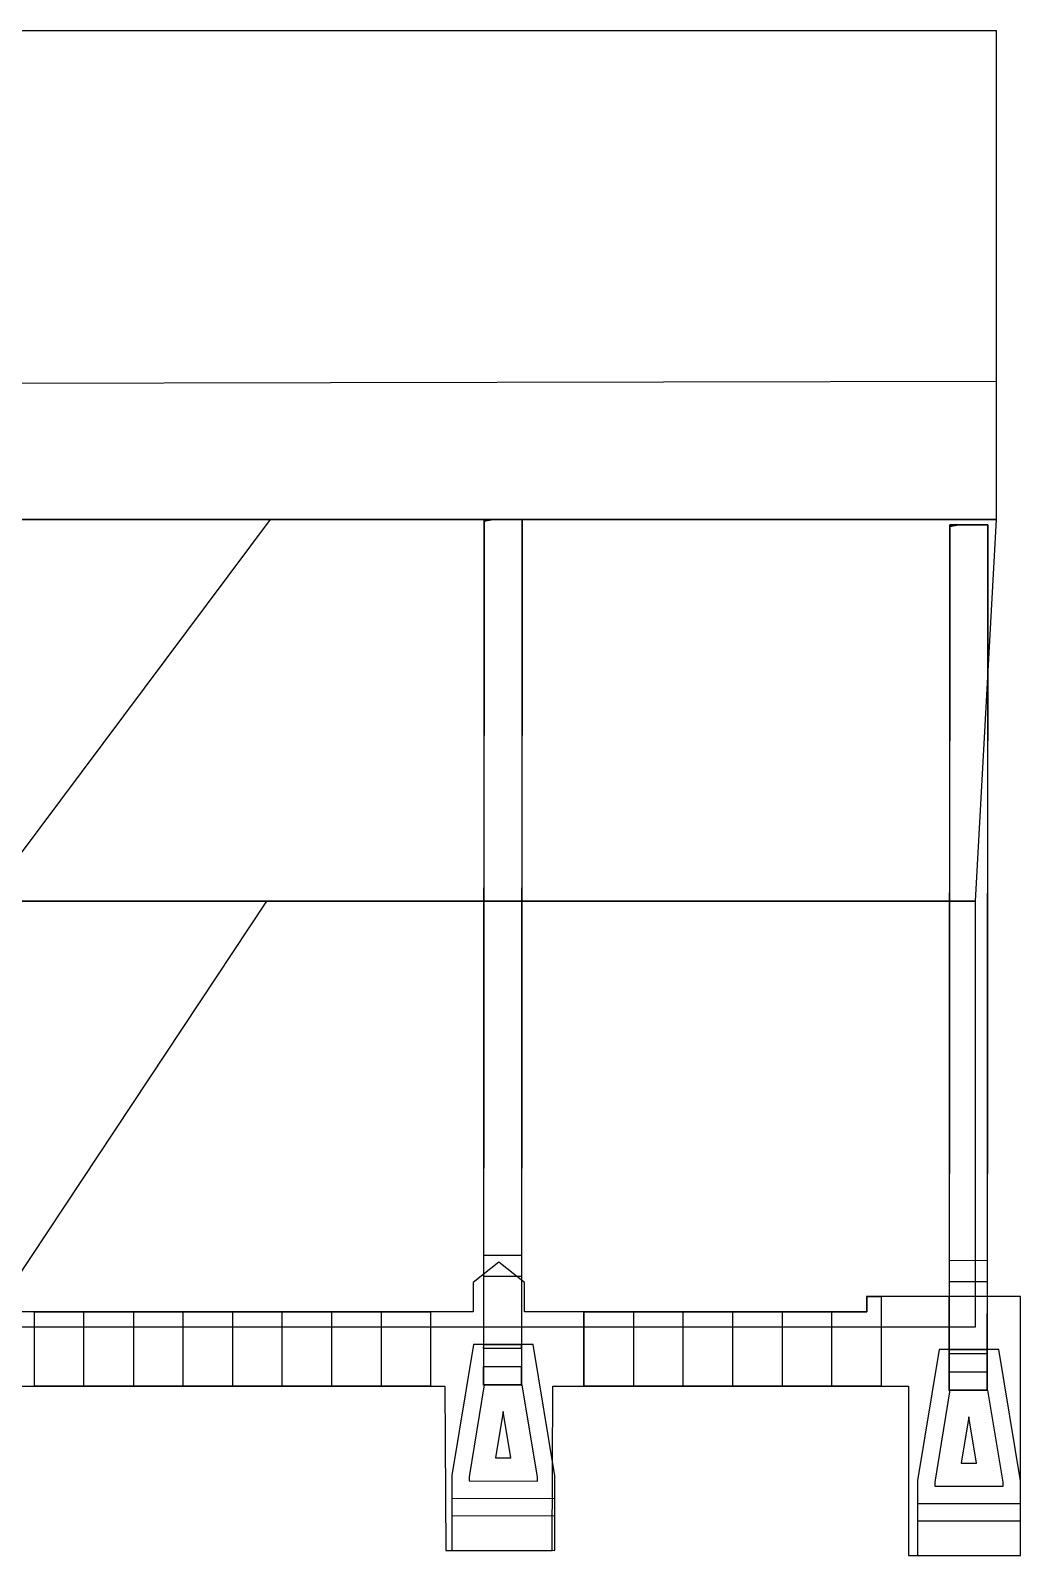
# Model space of a CAD drawing. Extents: x 309 to 370, y -277 to -28.
# Drawn here: x 338.86 to 355.97, y -99.13 to -72.76 of the extents above; entities that cross this region are included whole.
import ezdxf

# ---------------------------------------------------------------- set-up
doc = ezdxf.new("R2010")
doc.units = 0
doc.layers.add('MODEL$BEAUVAIS', color=7, linetype='CONTINUOUS')

msp = doc.modelspace()

# ---------------------------------------------------------------- linework, layer by layer
at = {"layer": 'MODEL$BEAUVAIS'}
for p, q in [((335.952, -72.763, 59.803), (355.559, -72.763, 59.803)), ((355.559, -78.824, 49.446), (355.559, -72.763, 59.803)), ((337.162, -78.86, 49.446), (355.559, -78.824, 49.446)), ((355.559, -81.219, 49.446), (355.559, -78.824, 49.446)), ((337.635, -81.219, 49.446), (355.559, -81.219, 49.446)), ((337.635, -81.219, 25.19), (355.559, -81.219, 25.19)), ((337.635, -81.219, 49.446), (355.559, -81.219, 49.446)), ((343.006, -81.219, 25.19), (337.635, -81.219, 25.19)), ((343.006, -81.219, 25.19), (338.072, -87.817, 23.926)), ((338.365, -81.219, 31.252), (346.578, -81.219, 31.252)), ((339.405, -81.219, 25.78), (345.667, -81.219, 25.78)), ((339.405, -81.219, 27.665), (339.405, -81.219, 25.78)), ((355.559, -81.219, 25.19), (343.006, -81.219, 25.19)), ((345.667, -81.219, 25.78), (345.667, -81.219, 27.665)), ((346.578, -81.219, 31.252), (346.578, -81.219, 42.216)), ((346.705, -81.219, 49.446), (346.694, -96.175, 43.252)), ((346.705, -81.247, 42.103), (346.694, -95.55, 35.746)), ((346.695, -94.304, 35.751), (346.705, -81.247, 41.671)), ((346.696, -93.94, 43.635), (346.705, -81.219, 48.999)), ((346.853, -81.219, 41.684), (346.705, -81.247, 41.671)), ((346.705, -81.247, 42.103), (346.853, -81.219, 42.116)), ((346.705, -81.219, 48.999), (347.362, -81.219, 49)), ((347.362, -81.219, 49.446), (346.705, -81.219, 49.446)), ((346.705, -81.219, 49.446), (346.705, -81.219, 48.999)), ((346.705, -81.247, 41.671), (346.705, -81.247, 42.103)), ((347.362, -81.219, 41.684), (346.853, -81.219, 41.684)), ((346.853, -81.219, 42.116), (347.362, -81.219, 42.116)), ((346.853, -81.219, 41.684), (346.853, -81.219, 42.116)), ((347.362, -81.219, 42.116), (347.351, -95.55, 35.746)), ((347.362, -81.219, 49.446), (347.351, -96.176, 43.252)), ((347.352, -94.305, 35.751), (347.362, -81.219, 41.684)), ((347.353, -93.941, 43.635), (347.362, -81.219, 49)), ((347.362, -81.219, 41.684), (347.362, -81.219, 42.116)), ((347.362, -81.219, 49.446), (347.362, -81.219, 49)), ((354.753, -81.308, 49.446), (354.742, -96.264, 43.252)), ((354.753, -81.336, 42.103), (354.742, -95.639, 35.746)), ((354.743, -94.029, 43.635), (354.753, -81.308, 48.999)), ((354.743, -94.393, 35.751), (354.753, -81.336, 41.671)), ((354.901, -81.308, 41.684), (354.753, -81.336, 41.671)), ((354.753, -81.336, 42.103), (354.901, -81.308, 42.116)), ((354.753, -81.308, 48.999), (355.41, -81.308, 49)), ((355.41, -81.308, 49.446), (354.753, -81.308, 49.446)), ((354.753, -81.308, 49.446), (354.753, -81.308, 48.999)), ((354.753, -81.336, 41.671), (354.753, -81.336, 42.103)), ((355.41, -81.308, 41.684), (354.901, -81.308, 41.684)), ((354.901, -81.308, 42.116), (355.41, -81.308, 42.116)), ((354.901, -81.308, 41.684), (354.901, -81.308, 42.116)), ((355.195, -87.817, 23.926), (355.559, -81.219, 25.19)), ((355.41, -81.308, 42.116), (355.399, -95.639, 35.746)), ((355.41, -81.308, 49.446), (355.399, -96.265, 43.252)), ((355.4, -94.394, 35.751), (355.41, -81.308, 41.684)), ((355.4, -94.03, 43.635), (355.41, -81.308, 49)), ((355.41, -81.308, 41.684), (355.41, -81.308, 42.116)), ((355.41, -81.308, 49.446), (355.41, -81.308, 49)), ((355.559, -81.219, 25.19), (355.559, -81.219, 49.446)), ((355.195, -87.817, 15.261), (338.072, -87.817, 15.261)), ((355.195, -87.817, 23.926), (338.072, -87.817, 23.926)), ((338.072, -95.174, 14.613), (342.949, -87.817, 15.261)), ((342.949, -87.817, 15.261), (338.072, -87.817, 15.261)), ((338.072, -87.817, 23.926), (355.195, -87.817, 23.926)), ((339.389, -87.817, 17.516), (345.547, -87.817, 17.516)), ((355.195, -87.817, 15.261), (342.949, -87.817, 15.261)), ((355.195, -87.817, 15.261), (355.195, -87.817, 23.926)), ((355.195, -95.174, 14.613), (355.195, -87.817, 15.261)), ((346.958, -94.053), (346.514, -94.407)), ((346.958, -94.053, 14.613), (346.514, -94.407, 14.613)), ((347.353, -93.941, 43.635), (346.696, -93.94, 43.635)), ((347.401, -94.407), (346.958, -94.053)), ((346.958, -94.053), (346.958, -94.053, 14.613)), ((347.401, -94.407, 14.613), (346.958, -94.053, 14.613)), ((355.4, -94.03, 43.635), (354.743, -94.029, 43.635)), ((347.352, -94.305, 35.751), (346.695, -94.304, 35.751)), ((346.514, -94.407), (346.514, -94.407, 14.613)), ((346.514, -94.407), (346.514, -94.915)), ((346.514, -94.407, 14.613), (346.514, -94.915, 14.613)), ((347.401, -94.915), (347.401, -94.407)), ((347.401, -94.407), (347.401, -94.407, 14.613)), ((347.401, -94.915, 14.613), (347.401, -94.407, 14.613)), ((355.4, -94.394, 35.751), (354.743, -94.393, 35.751)), ((355.972, -94.649), (353.314, -94.649)), ((353.314, -94.649), (353.314, -94.649, 4.815)), ((355.972, -94.649, 14.613), (353.314, -94.649, 14.613)), ((353.314, -94.649), (353.314, -94.915)), ((353.314, -94.649, 14.613), (353.314, -94.915, 14.613)), ((353.314, -94.649, 4.815), (353.563, -94.649, 4.815)), ((353.314, -94.915, 4.815), (353.314, -94.649, 4.815)), ((353.314, -94.649, 9.356), (353.314, -94.915, 9.356)), ((353.314, -94.649, 9.356), (353.314, -94.649, 14.613)), ((353.563, -94.649, 4.815), (353.563, -94.649, 8.891)), ((353.563, -94.649, 4.815), (353.563, -96.198, 4.815)), ((353.563, -94.649, 8.891), (353.563, -96.198, 8.891)), ((355.972, -99.126), (355.972, -94.649)), ((355.972, -94.649), (355.972, -94.649, 14.613)), ((355.972, -99.126, 14.613), (355.972, -94.649, 14.613)), ((346.514, -94.915), (338.256, -94.915)), ((346.514, -94.915, 14.613), (338.256, -94.915, 14.613)), ((345.776, -94.915, 4.743), (338.928, -94.915, 4.743)), ((338.928, -94.915, 4.743), (338.928, -94.915, 8.818)), ((338.928, -94.915, 4.743), (338.928, -96.198, 4.743)), ((338.928, -94.915, 8.818), (338.928, -96.198, 8.818)), ((339.784, -96.198, 9.726), (339.784, -94.915, 9.726)), ((340.64, -94.915, 8.818), (340.64, -96.198, 8.818)), ((341.496, -94.915, 9.726), (341.496, -96.198, 9.726)), ((342.352, -94.915, 8.818), (342.352, -96.198, 8.818)), ((343.208, -94.915, 9.726), (343.208, -96.198, 9.726)), ((344.064, -94.915, 8.818), (344.064, -96.198, 8.818)), ((344.92, -94.915, 9.726), (344.92, -96.198, 9.726)), ((345.776, -94.915, 8.818), (345.776, -94.915, 4.743)), ((345.776, -94.915, 8.818), (345.776, -96.198, 8.818)), ((345.776, -94.915, 4.743), (345.776, -96.198, 4.743)), ((346.514, -94.915), (346.514, -94.915, 14.613)), ((353.314, -94.915), (347.401, -94.915)), ((347.401, -94.915), (347.401, -94.915, 14.613)), ((353.314, -94.915, 14.613), (347.401, -94.915, 14.613)), ((348.427, -96.198, 8.891), (348.427, -94.915, 8.891)), ((348.427, -94.915, 8.891), (348.427, -94.915, 4.815)), ((348.427, -94.915, 4.815), (353.314, -94.915, 4.815)), ((348.427, -94.915, 4.815), (348.427, -96.198, 4.815)), ((349.283, -94.915, 9.798), (349.283, -96.198, 9.798)), ((350.139, -94.915, 8.891), (350.139, -96.198, 8.891)), ((350.995, -94.915, 9.798), (350.995, -96.198, 9.798)), ((351.851, -94.915, 8.891), (351.851, -96.198, 8.891)), ((352.707, -94.915, 9.798), (352.707, -96.198, 9.798)), ((353.314, -94.915), (353.314, -94.915, 4.815)), ((353.314, -94.915, 9.356), (353.314, -94.915, 14.613)), ((338.072, -95.174, 14.613), (355.195, -95.174, 14.613)), ((346.517, -95.477, 25.999), (346.143, -97.743, 25.999)), ((346.517, -95.477, 36.772), (346.143, -97.743, 36.772)), ((346.517, -95.477, 20.211), (346.143, -97.743, 20.211)), ((346.517, -95.477, 25.999), (346.143, -97.743, 25.999)), ((346.517, -95.477, 14.613), (346.143, -97.743, 14.613)), ((346.517, -95.477, 20.211), (346.143, -97.743, 20.211)), ((347.55, -95.477, 25.999), (346.517, -95.477, 25.999)), ((346.517, -95.477, 25.999), (346.517, -95.477, 36.772)), ((347.55, -95.477, 36.772), (346.517, -95.477, 36.772)), ((347.55, -95.477, 20.211), (346.517, -95.477, 20.211)), ((346.517, -95.477, 20.211), (346.517, -95.477, 25.999)), ((347.55, -95.477, 25.999), (346.517, -95.477, 25.999)), ((347.55, -95.477, 14.613), (346.517, -95.477, 14.613)), ((346.517, -95.477, 14.613), (346.517, -95.477, 20.211)), ((347.55, -95.477, 20.211), (346.517, -95.477, 20.211)), ((346.694, -95.55, 35.746), (346.695, -95.484, 41.595)), ((347.351, -95.55, 35.746), (346.694, -95.55, 35.746)), ((347.351, -95.485, 41.595), (346.695, -95.484, 41.595)), ((347.351, -95.55, 35.746), (347.351, -95.485, 41.595)), ((347.925, -97.746, 25.999), (347.55, -95.477, 25.999)), ((347.55, -95.477, 25.999), (347.55, -95.477, 36.772)), ((347.925, -97.746, 36.772), (347.55, -95.477, 36.772)), ((347.925, -97.746, 20.211), (347.55, -95.477, 20.211)), ((347.55, -95.477, 20.211), (347.55, -95.477, 25.999)), ((347.925, -97.746, 25.999), (347.55, -95.477, 25.999)), ((347.55, -95.477, 14.613), (347.55, -95.477, 20.211)), ((347.925, -97.746, 14.613), (347.55, -95.477, 14.613)), ((347.925, -97.746, 20.211), (347.55, -95.477, 20.211)), ((354.565, -95.566, 25.999), (354.191, -97.832, 25.999)), ((354.565, -95.566, 36.772), (354.191, -97.832, 36.772)), ((354.565, -95.566, 20.211), (354.191, -97.832, 20.211)), ((354.565, -95.566, 25.999), (354.191, -97.832, 25.999)), ((354.565, -95.566, 14.613), (354.191, -97.832, 14.613)), ((354.565, -95.566, 20.211), (354.191, -97.832, 20.211)), ((355.598, -95.566, 25.999), (354.565, -95.566, 25.999)), ((354.565, -95.566, 25.999), (354.565, -95.566, 36.772)), ((355.598, -95.566, 36.772), (354.565, -95.566, 36.772)), ((355.598, -95.566, 20.211), (354.565, -95.566, 20.211)), ((354.565, -95.566, 20.211), (354.565, -95.566, 25.999)), ((355.598, -95.566, 25.999), (354.565, -95.566, 25.999)), ((355.598, -95.566, 14.613), (354.565, -95.566, 14.613)), ((354.565, -95.566, 14.613), (354.565, -95.566, 20.211)), ((355.598, -95.566, 20.211), (354.565, -95.566, 20.211)), ((354.742, -95.639, 35.746), (354.742, -95.573, 41.595)), ((355.399, -95.574, 41.595), (354.742, -95.573, 41.595)), ((355.399, -95.639, 35.746), (354.742, -95.639, 35.746)), ((355.399, -95.639, 35.746), (355.399, -95.574, 41.595)), ((355.972, -97.835, 25.999), (355.598, -95.566, 25.999)), ((355.598, -95.566, 25.999), (355.598, -95.566, 36.772)), ((355.972, -97.835, 36.772), (355.598, -95.566, 36.772)), ((355.972, -97.835, 20.211), (355.598, -95.566, 20.211)), ((355.598, -95.566, 20.211), (355.598, -95.566, 25.999)), ((355.972, -97.835, 25.999), (355.598, -95.566, 25.999)), ((355.598, -95.566, 14.613), (355.598, -95.566, 20.211)), ((355.972, -97.835, 14.613), (355.598, -95.566, 14.613)), ((355.972, -97.835, 20.211), (355.598, -95.566, 20.211)), ((346.694, -95.859, 33.206), (347.351, -95.86, 33.206)), ((346.694, -96.184, 34.607), (346.694, -95.859, 33.206)), ((347.351, -96.184, 34.607), (347.351, -95.86, 33.206)), ((354.742, -95.948, 33.206), (355.399, -95.949, 33.206)), ((354.742, -96.273, 34.607), (354.742, -95.948, 33.206)), ((355.399, -96.273, 34.607), (355.399, -95.949, 33.206)), ((338.679, -96.198), (346.024, -96.198)), ((338.679, -96.198, 14.613), (346.024, -96.198, 14.613)), ((345.776, -96.198, 4.743), (338.928, -96.198, 4.743)), ((338.928, -96.198, 4.743), (338.928, -96.198, 8.818)), ((345.776, -96.198, 8.818), (345.776, -96.198, 4.743)), ((346.024, -96.198), (346.024, -96.198, 14.613)), ((346.024, -96.198), (346.038, -99.037)), ((346.024, -96.198, 14.613), (346.038, -99.037, 14.613)), ((346.705, -96.175, 36.772), (346.442, -97.768, 36.772)), ((346.705, -96.175, 46.153), (346.442, -97.768, 46.153)), ((347.351, -96.176, 43.252), (346.694, -96.175, 43.252)), ((347.351, -96.176, 34.607), (346.694, -96.175, 34.607)), ((346.694, -96.175, 34.607), (346.694, -96.175, 43.252)), ((346.694, -96.184, 34.607), (346.694, -96.175, 34.607)), ((347.351, -96.184, 34.607), (346.694, -96.184, 34.607)), ((347.362, -96.176, 36.772), (346.705, -96.175, 36.772)), ((346.705, -96.175, 36.772), (346.705, -96.175, 46.153)), ((347.362, -96.176, 46.153), (346.705, -96.175, 46.153)), ((347.351, -96.176, 34.607), (347.351, -96.176, 43.252)), ((347.351, -96.184, 34.607), (347.351, -96.176, 34.607)), ((347.362, -96.176, 36.772), (347.362, -96.176, 46.153)), ((347.625, -97.771, 36.772), (347.362, -96.176, 36.772)), ((347.625, -97.771, 46.153), (347.362, -96.176, 46.153)), ((347.877, -99.037), (347.891, -96.198)), ((347.877, -99.037, 14.613), (347.891, -96.198, 14.613)), ((347.891, -96.198), (347.891, -96.198, 14.613)), ((347.891, -96.198), (354.038, -96.198)), ((347.891, -96.198, 14.613), (354.038, -96.198, 14.613)), ((348.427, -96.198, 8.891), (348.427, -96.198, 4.815)), ((348.427, -96.198, 4.815), (353.563, -96.198, 4.815)), ((353.563, -96.198, 4.815), (353.563, -96.198, 8.891)), ((354.038, -96.198), (354.038, -96.198, 14.613)), ((354.038, -96.198), (354.038, -99.126)), ((354.038, -96.198, 14.613), (354.038, -99.126, 14.613)), ((354.753, -96.264, 36.772), (354.49, -97.857, 36.772)), ((354.753, -96.264, 46.153), (354.49, -97.857, 46.153)), ((355.399, -96.265, 43.252), (354.742, -96.264, 43.252)), ((355.399, -96.265, 34.607), (354.742, -96.264, 34.607)), ((354.742, -96.264, 34.607), (354.742, -96.264, 43.252)), ((354.742, -96.273, 34.607), (354.742, -96.264, 34.607)), ((355.399, -96.273, 34.607), (354.742, -96.273, 34.607)), ((355.41, -96.265, 36.772), (354.753, -96.264, 36.772)), ((354.753, -96.264, 36.772), (354.753, -96.264, 46.153)), ((355.41, -96.265, 46.153), (354.753, -96.264, 46.153)), ((355.399, -96.265, 34.607), (355.399, -96.265, 43.252)), ((355.399, -96.273, 34.607), (355.399, -96.265, 34.607)), ((355.41, -96.265, 36.772), (355.41, -96.265, 46.153)), ((355.673, -97.86, 36.772), (355.41, -96.265, 36.772)), ((355.673, -97.86, 46.153), (355.41, -96.265, 46.153)), ((347.034, -96.636, 46.153), (346.901, -97.438, 46.153)), ((347.034, -96.636, 49.854), (346.901, -97.438, 49.854)), ((347.034, -96.636, 46.153), (347.034, -96.636, 49.854)), ((347.166, -97.439, 46.153), (347.034, -96.636, 46.153)), ((347.166, -97.439, 49.854), (347.034, -96.636, 49.854)), ((355.081, -96.726, 46.153), (354.949, -97.527, 46.153)), ((355.081, -96.726, 49.854), (354.949, -97.527, 49.854)), ((355.081, -96.726, 46.153), (355.081, -96.726, 49.854)), ((355.214, -97.528, 46.153), (355.081, -96.726, 46.153)), ((355.214, -97.528, 49.854), (355.081, -96.726, 49.854)), ((346.901, -97.438, 46.153), (346.901, -97.438, 49.854)), ((346.901, -97.438, 46.153), (347.166, -97.439, 46.153)), ((346.901, -97.438, 49.854), (347.166, -97.439, 49.854)), ((347.166, -97.439, 46.153), (347.166, -97.439, 49.854)), ((354.949, -97.527, 46.153), (354.949, -97.527, 49.854)), ((354.949, -97.527, 46.153), (355.214, -97.528, 46.153)), ((354.949, -97.527, 49.854), (355.214, -97.528, 49.854)), ((355.214, -97.528, 46.153), (355.214, -97.528, 49.854)), ((346.143, -97.743, 25.999), (346.143, -97.743, 36.772)), ((346.143, -97.743, 25.999), (346.143, -98.136, 25.999)), ((346.143, -97.743, 36.772), (346.143, -98.136, 36.772)), ((346.143, -97.743, 20.211), (346.143, -97.743, 25.999)), ((346.143, -97.743, 20.211), (346.143, -98.435, 20.211)), ((346.143, -97.743, 25.999), (346.143, -98.435, 25.999)), ((346.143, -97.743, 14.613), (346.143, -97.743, 20.211)), ((346.143, -97.743, 14.613), (346.143, -99.034, 14.613)), ((346.143, -97.743, 20.211), (346.143, -99.034, 20.211)), ((346.442, -97.768, 36.772), (346.442, -97.768, 46.153)), ((346.442, -97.768, 36.772), (346.442, -97.837, 36.772)), ((346.442, -97.768, 46.153), (346.442, -97.837, 46.153)), ((347.625, -97.839, 36.772), (347.625, -97.771, 36.772)), ((347.625, -97.771, 36.772), (347.625, -97.771, 46.153)), ((347.625, -97.839, 46.153), (347.625, -97.771, 46.153)), ((347.925, -98.139, 25.999), (347.925, -97.746, 25.999)), ((347.925, -97.746, 25.999), (347.925, -97.746, 36.772)), ((347.925, -98.139, 36.772), (347.925, -97.746, 36.772)), ((347.925, -98.438, 20.211), (347.925, -97.746, 20.211)), ((347.925, -97.746, 20.211), (347.925, -97.746, 25.999)), ((347.925, -98.438, 25.999), (347.925, -97.746, 25.999)), ((347.925, -99.037, 14.613), (347.925, -97.746, 14.613)), ((347.925, -97.746, 14.613), (347.925, -97.746, 20.211)), ((347.925, -99.037, 20.211), (347.925, -97.746, 20.211)), ((346.442, -97.837, 36.772), (346.442, -97.837, 46.153)), ((346.442, -97.837, 36.772), (347.625, -97.839, 36.772)), ((346.442, -97.837, 46.153), (347.625, -97.839, 46.153)), ((347.625, -97.839, 36.772), (347.625, -97.839, 46.153)), ((354.191, -97.832, 25.999), (354.191, -97.832, 36.772)), ((354.191, -97.832, 25.999), (354.191, -98.225, 25.999)), ((354.191, -97.832, 36.772), (354.191, -98.225, 36.772)), ((354.191, -97.832, 20.211), (354.191, -97.832, 25.999)), ((354.191, -97.832, 20.211), (354.191, -98.524, 20.211)), ((354.191, -97.832, 25.999), (354.191, -98.524, 25.999)), ((354.191, -97.832, 14.613), (354.191, -97.832, 20.211)), ((354.191, -97.832, 14.613), (354.191, -99.123, 14.613)), ((354.191, -97.832, 20.211), (354.191, -99.123, 20.211)), ((354.49, -97.857, 36.772), (354.49, -97.857, 46.153)), ((354.49, -97.857, 36.772), (354.49, -97.926, 36.772)), ((354.49, -97.857, 46.153), (354.49, -97.926, 46.153)), ((354.49, -97.926, 36.772), (354.49, -97.926, 46.153)), ((354.49, -97.926, 36.772), (355.673, -97.928, 36.772)), ((354.49, -97.926, 46.153), (355.673, -97.928, 46.153)), ((355.673, -97.928, 36.772), (355.673, -97.86, 36.772)), ((355.673, -97.86, 36.772), (355.673, -97.86, 46.153)), ((355.673, -97.928, 46.153), (355.673, -97.86, 46.153)), ((355.673, -97.928, 36.772), (355.673, -97.928, 46.153)), ((355.972, -98.228, 25.999), (355.972, -97.835, 25.999)), ((355.972, -97.835, 25.999), (355.972, -97.835, 36.772)), ((355.972, -98.228, 36.772), (355.972, -97.835, 36.772)), ((355.972, -98.527, 20.211), (355.972, -97.835, 20.211)), ((355.972, -97.835, 20.211), (355.972, -97.835, 25.999)), ((355.972, -98.527, 25.999), (355.972, -97.835, 25.999)), ((355.972, -99.126, 14.613), (355.972, -97.835, 14.613)), ((355.972, -97.835, 14.613), (355.972, -97.835, 20.211)), ((355.972, -99.126, 20.211), (355.972, -97.835, 20.211)), ((346.143, -98.136, 25.999), (346.143, -98.136, 36.772)), ((346.143, -98.136, 25.999), (347.925, -98.139, 25.999)), ((346.143, -98.136, 36.772), (347.925, -98.139, 36.772)), ((347.925, -98.139, 25.999), (347.925, -98.139, 36.772)), ((354.191, -98.225, 25.999), (354.191, -98.225, 36.772)), ((354.191, -98.225, 25.999), (355.972, -98.228, 25.999)), ((354.191, -98.225, 36.772), (355.972, -98.228, 36.772)), ((355.972, -98.228, 25.999), (355.972, -98.228, 36.772)), ((346.143, -98.435, 20.211), (347.925, -98.438, 20.211)), ((346.143, -98.435, 25.999), (347.925, -98.438, 25.999)), ((346.143, -98.435, 20.211), (346.143, -98.435, 25.999)), ((347.925, -98.438, 20.211), (347.925, -98.438, 25.999)), ((354.191, -98.524, 20.211), (355.972, -98.527, 20.211)), ((354.191, -98.524, 25.999), (355.972, -98.527, 25.999)), ((354.191, -98.524, 20.211), (354.191, -98.524, 25.999)), ((355.972, -98.527, 20.211), (355.972, -98.527, 25.999)), ((346.038, -99.037), (346.038, -99.037, 14.613)), ((346.038, -99.037), (347.877, -99.037)), ((346.038, -99.037, 14.613), (347.877, -99.037, 14.613)), ((346.143, -99.034, 14.613), (346.143, -99.034, 20.211)), ((346.143, -99.034, 14.613), (347.925, -99.037, 14.613)), ((346.143, -99.034, 20.211), (347.925, -99.037, 20.211)), ((347.877, -99.037), (347.877, -99.037, 14.613)), ((347.925, -99.037, 14.613), (347.925, -99.037, 20.211)), ((354.038, -99.126), (354.038, -99.126, 14.613)), ((354.038, -99.126), (355.972, -99.126)), ((354.038, -99.126, 14.613), (355.972, -99.126, 14.613)), ((354.191, -99.123, 14.613), (354.191, -99.123, 20.211)), ((354.191, -99.123, 14.613), (355.972, -99.126, 14.613)), ((354.191, -99.123, 20.211), (355.972, -99.126, 20.211)), ((355.972, -99.126, 14.613), (355.972, -99.126, 20.211)), ((355.972, -99.126), (355.972, -99.126, 14.613))]:
    msp.add_line(p, q, dxfattribs=at)
at = {"layer": 'MODEL$BEAUVAIS', "extrusion": (0, 1, 0)}
for centre in [(-340.418, 44.633, -81.219), (-342.471, 47.022, -81.219), (-344.525, 44.633, -81.219)]:
    msp.add_circle(centre, 1.048, dxfattribs=at)
at = {"layer": 'MODEL$BEAUVAIS', "extrusion": (0, -1, 0)}
for centre, radius, start, end in [((339.889, 41.766, 81.219), 1.589, 108.2417, 163.534), ((338.894, 41.766, 81.219), 1.589, 16.466, 71.7583), ((340.567, 27.321, 81.219), 1.212, 108.2417, 163.534), ((339.809, 27.321, 81.219), 1.212, 16.466, 71.7583), ((341.942, 41.766, 81.219), 1.589, 108.2417, 163.534), ((342.133, 27.321, 81.219), 1.212, 108.2417, 163.534), ((340.947, 41.766, 81.219), 1.589, 16.466, 71.7583), ((341.374, 27.321, 81.219), 1.212, 16.466, 71.7583), ((343.996, 41.766, 81.219), 1.589, 108.2417, 163.534), ((343.698, 27.321, 81.219), 1.212, 108.2417, 163.534), ((342.94, 27.321, 81.219), 1.212, 16.466, 71.7583), ((343.001, 41.766, 81.219), 1.589, 16.466, 71.7583), ((345.264, 27.321, 81.219), 1.212, 108.2417, 163.534), ((346.049, 41.766, 81.219), 1.589, 108.2417, 163.534), ((344.505, 27.321, 81.219), 1.212, 16.466, 71.7583), ((345.054, 41.766, 81.219), 1.589, 16.466, 71.7583), ((344.282, 18.184, 87.817), 4.939, 111.5567, 187.7711), ((340.653, 18.184, 87.817), 4.939, 352.2289, 68.4433), ((352.191, 8.454, 94.649), 1.44, 17.639, 38.7701), ((349.799, 8.454, 94.915), 1.44, 110.9982, 162.361), ((348.767, 8.454, 94.915), 1.44, 17.639, 69.0018), ((351.511, 8.454, 94.915), 1.44, 110.9982, 162.361), ((350.479, 8.454, 94.915), 1.44, 17.639, 69.0018), ((353.223, 8.454, 94.915), 1.44, 110.9982, 162.361), ((352.191, 8.454, 94.915), 1.44, 38.7701, 69.0018), ((349.799, 8.454, 96.198), 1.44, 110.9982, 162.361), ((348.767, 8.454, 96.198), 1.44, 17.639, 69.0018), ((351.511, 8.454, 96.198), 1.44, 110.9982, 162.361), ((350.479, 8.454, 96.198), 1.44, 17.639, 69.0018), ((353.223, 8.454, 96.198), 1.44, 110.9982, 162.361), ((352.191, 8.454, 96.198), 1.44, 17.639, 69.0018)]:
    msp.add_arc(centre, radius, start, end, dxfattribs=at)
at = {"layer": 'MODEL$BEAUVAIS', "extrusion": (-1, 0.000756563, 1.19965e-13)}
msp.add_arc((92.848, 41.402, -346.767), 2.382, 4.6393, 69.6035, dxfattribs=at)
at = {"layer": 'MODEL$BEAUVAIS', "extrusion": (-1, 0.000756563, -2.87649e-14)}
msp.add_arc((92.848, 41.402, -347.424), 2.382, 4.6393, 69.6035, dxfattribs=at)
at = {"layer": 'MODEL$BEAUVAIS', "extrusion": (-1, 0.000756563, 2.47451e-13)}
msp.add_arc((92.931, 41.402, -354.814), 2.382, 4.6393, 69.6035, dxfattribs=at)
at = {"layer": 'MODEL$BEAUVAIS', "extrusion": (-1, 0.000756563, 6.3315e-14)}
msp.add_arc((92.931, 41.402, -355.471), 2.382, 4.6393, 69.6035, dxfattribs=at)
at = {"layer": 'MODEL$BEAUVAIS', "extrusion": (-1, 0.000756563, 1.27562e-13)}
msp.add_arc((92.684, 33.174, -346.767), 2.913, 0.6295, 62.2185, dxfattribs=at)
at = {"layer": 'MODEL$BEAUVAIS', "extrusion": (-1, 0.000756563, -5.05942e-14)}
msp.add_arc((92.684, 33.174, -347.424), 2.913, 0.6295, 62.2185, dxfattribs=at)
at = {"layer": 'MODEL$BEAUVAIS', "extrusion": (-1, 0.000756563, 1.22994e-13)}
msp.add_arc((92.767, 33.174, -354.814), 2.913, 0.6295, 62.2185, dxfattribs=at)
at = {"layer": 'MODEL$BEAUVAIS', "extrusion": (-1, 0.000756563, 5.54103e-14)}
msp.add_arc((92.767, 33.174, -355.471), 2.913, 0.6295, 62.2185, dxfattribs=at)
at = {"layer": 'MODEL$BEAUVAIS', "extrusion": (0, 1, 0)}
for centre, start, end in [((-340.299, 8.382, -94.915), 17.639, 69.0018), ((-339.268, 8.382, -94.915), 110.9982, 162.361), ((-342.011, 8.382, -94.915), 17.639, 69.0018), ((-340.98, 8.382, -94.915), 110.9982, 162.361), ((-343.724, 8.382, -94.915), 17.639, 69.0018), ((-342.692, 8.382, -94.915), 110.9982, 162.361), ((-345.436, 8.382, -94.915), 17.639, 69.0018), ((-344.404, 8.382, -94.915), 110.9982, 162.361), ((-340.299, 8.382, -96.198), 17.639, 69.0018), ((-339.268, 8.382, -96.198), 110.9982, 162.361), ((-342.011, 8.382, -96.198), 17.639, 69.0018), ((-340.98, 8.382, -96.198), 110.9982, 162.361), ((-343.724, 8.382, -96.198), 17.639, 69.0018), ((-342.692, 8.382, -96.198), 110.9982, 162.361), ((-345.436, 8.382, -96.198), 17.639, 69.0018), ((-344.404, 8.382, -96.198), 110.9982, 162.361)]:
    msp.add_arc(centre, 1.44, start, end, dxfattribs=at)

doc.saveas('drawing.dxf')
